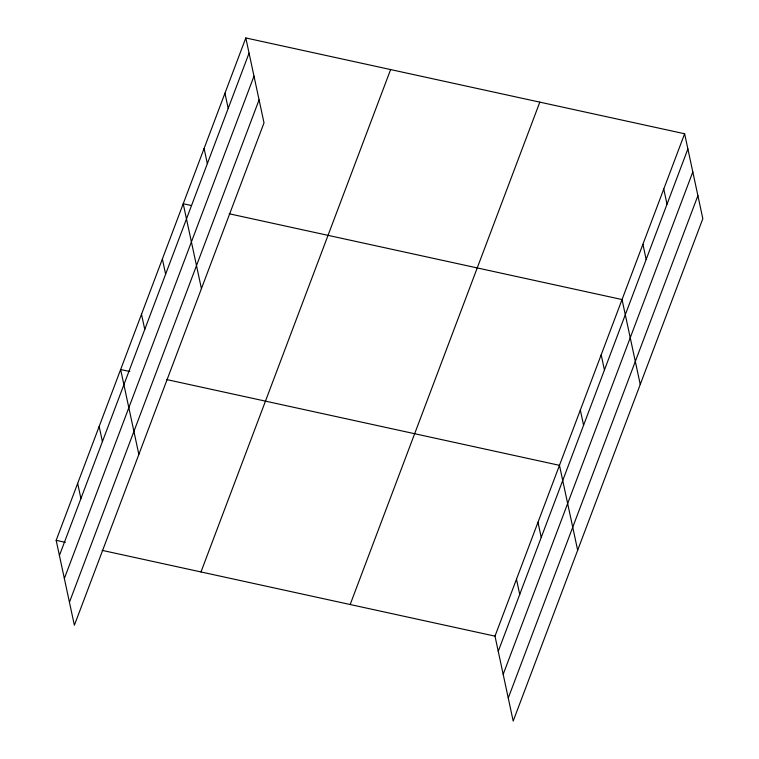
<?xml version="1.0" encoding="UTF-8"?>
<svg xmlns="http://www.w3.org/2000/svg" width="759" height="759" viewBox="0 0 759 759"><rect width="100%" height="100%" fill="white"/><g stroke="black" fill="none" stroke-linecap="round" stroke-linejoin="round"><path stroke-width="1.14" d="M245.812 37.95L264.009 122.854L74.373 625.236L56.166 540.332L245.812 37.95L684.627 133.764L702.834 218.668L513.188 721.05L494.991 636.146L684.627 133.764M59.42 555.503L249.066 53.13M64.354 578.519L253.999 76.137M69.439 602.229L259.075 99.846M200.983 571.944L390.619 69.572M350.174 604.525L539.82 102.142M498.246 651.326L687.882 148.944M503.179 674.334L692.815 171.951M508.255 698.043L697.9 195.661M191.268 205.49L183.223 203.735L201.429 288.638M229.199 213.772L622.048 299.549L640.254 384.452M129.836 371.531L120.643 369.519L138.85 454.423M166.619 379.557L559.468 465.333L577.665 550.237M56.166 540.332L65.359 542.334M102.142 550.37L494.991 636.146M663.764 189.029L667.019 204.209M642.911 244.294L646.165 259.464M601.185 354.814L604.439 369.994M580.331 410.078L583.586 425.249M537.979 522.268L541.233 537.448M516.481 579.212L519.735 594.382M224.949 93.215L228.203 108.395M204.086 148.47L207.34 163.65M162.369 258.999L165.623 274.179M141.506 314.254L144.76 329.434M99.154 426.454L102.408 441.634M77.665 483.388L80.919 498.568"/></g></svg>
